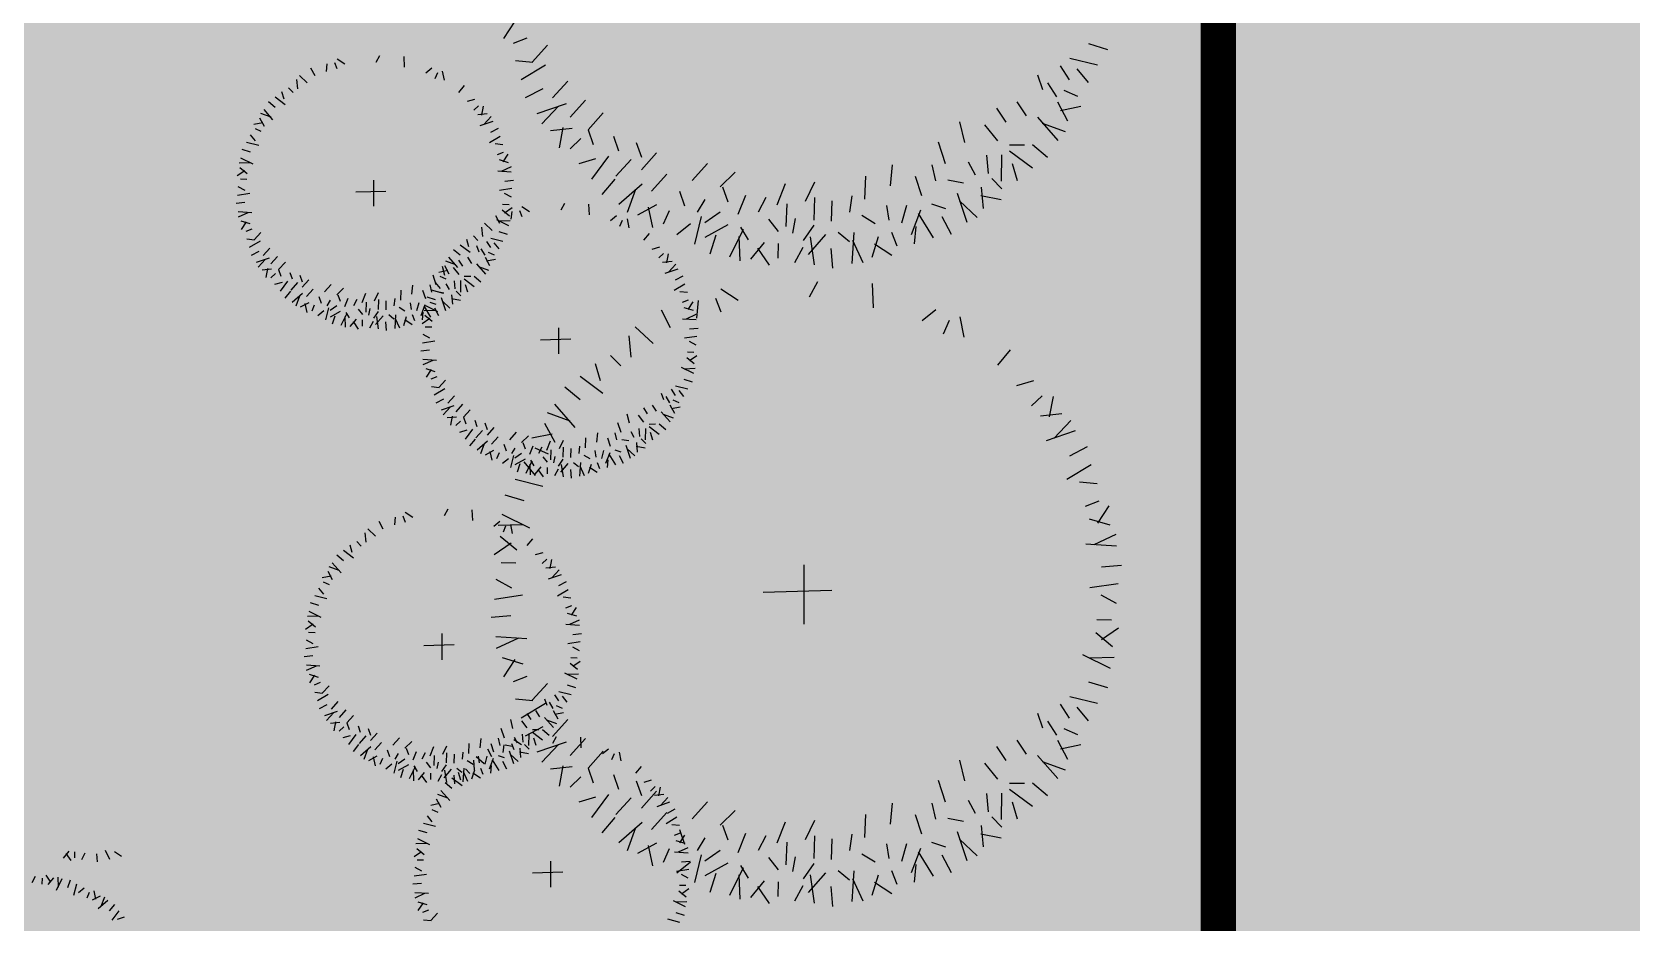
# Model space of a CAD drawing. Header units: millimetres. Extents: x 216896 to 446004, y 63591 to 243769.
# Drawn here: x 311121 to 313387, y 191848 to 193109 of the extents above; entities that cross this region are included whole.
import ezdxf

# ---------------------------------------------------------------- set-up
doc = ezdxf.new("R2010")
doc.units = ezdxf.units.MM
for name, color, linetype, true_color in [('green', 7, 'Continuous', 0x45e718), ('hatch', 7, 'Continuous', 0x515350), ('shadov', 7, 'Continuous', 0x2a3c34), ('trees', 7, 'Continuous', 0x547000)]:
    doc.layers.add(name, color=color, linetype=linetype, true_color=true_color)
doc.layers.add('wall', color=5, linetype='Continuous', lineweight=40)

msp = doc.modelspace()

# ---------------------------------------------------------------- hatches: boundary and pattern name
at = {"layer": 'hatch'}
h = msp.add_hatch(color=256, dxfattribs=at)
h.dxf.hatch_style = 1
h.paths.add_polyline_path([(312801.2, 225349), (334247.5, 225349), (334247.5, 213300), (335983.2, 213300), (335983.3, 198150.6), (333876.2, 198150.6), (333876.2, 178150), (331284.9, 178150), (331284.9, 168225), (309333.4, 168225), (309333.4, 178300), (312801.2, 178300)])
at = {"layer": 'shadov', "ltscale": 0.1}
h = msp.add_hatch(dxfattribs=at)
h.set_pattern_fill('DOTS', color=256, scale=0.001)
h.paths.add_polyline_path([(301407.1, 217899.8), (312801.2, 225349), (312801.2, 212348), (312876.2, 207772.5), (312801.2, 178300), (309333.4, 178300), (309333.4, 168225), (331284.9, 168225), (319890.8, 160775.8), (297939.4, 160775.8), (297939.4, 170850.8), (301375.7, 173101.6)])

# ---------------------------------------------------------------- linework, layer by layer
at = {"layer": 'green'}
for p, q in [((311522.1, 193046.4), (311516.4, 193057.4)), ((311538.3, 193052.5), (311539.4, 193063.5)), ((311553.6, 193056.2), (311550.2, 193064.7)), ((311553.3, 193070.7), (311564.2, 193063.7)), ((311608.7, 193065.7), (311613.9, 193075.4)), ((311647.8, 193074.1), (311648.4, 193058.9)), ((311678.8, 193050.9), (311687.3, 193057.9)), ((311496.1, 193041.5), (311497.4, 193028.1)), ((311500.1, 193047), (311511.2, 193036.7)), ((311692.2, 193042.8), (311695.8, 193051.1)), ((311702.3, 193053.2), (311704.9, 193040.5)), ((311726, 193023.1), (311733.9, 193032.6)), ((311465.7, 193001.6), (311456.2, 193009.5)), ((311479.9, 193005.5), (311465.7, 193016.1)), ((311478.3, 193013.4), (311475.2, 193024)), ((311491, 193022.7), (311484.7, 193029.3)), ((311737.9, 193010.5), (311748.4, 193013.6)), ((311443.5, 192987.1), (311449.9, 192975.2)), ((311445.1, 192993.7), (311459.4, 192988.4)), ((311462.5, 192984.4), (311449.9, 192998.9)), ((311747.1, 192997.8), (311753.7, 193004.1)), ((311765.9, 192992.7), (311752.5, 192991.4)), ((311760.4, 193003.6), (311758, 192990.9)), ((311771.4, 192988.8), (311761.1, 192977.6)), ((311435.6, 192977.8), (311448.3, 192980.5)), ((311446, 192967.7), (311437.7, 192971.4)), ((311756.2, 192976.2), (311774.5, 192982.4)), ((311770.9, 192966.7), (311781.8, 192972.5)), ((311430.7, 192938.6), (311418.9, 192942.2)), ((311442.4, 192947.7), (311425.2, 192952)), ((311437.9, 192954.4), (311430.9, 192962.9)), ((311769.1, 192952.1), (311784.3, 192961.2)), ((311777, 192950.5), (311787.9, 192949.4)), ((311414.7, 192923.4), (311429.9, 192923.9)), ((311434.4, 192921.5), (311417.1, 192930.1)), ((311780.7, 192935.3), (311789.2, 192938.6)), ((311796.1, 192923.4), (311783.2, 192927.3)), ((311795.2, 192935.5), (311788.1, 192924.7)), ((311412, 192905.1), (311422.7, 192912.4)), ((311415.8, 192916.7), (311426.2, 192908.1)), ((311425.5, 192899.8), (311416.4, 192900)), ((311605.1, 192898.6), (311605.1, 192861.7)), ((311780.8, 192911.8), (311800, 192910.5)), ((311799.7, 192917.6), (311785.9, 192911.2)), ((311790.7, 192897.4), (311803, 192898.6)), ((311429.8, 192879.8), (311412.3, 192877.2)), ((311423.1, 192884.3), (311413.4, 192889.5)), ((311622.6, 192882.8), (311579.8, 192881.5)), ((311783.4, 192884.6), (311801, 192887.2)), ((311790.1, 192880.1), (311799.8, 192874.9)), ((311422.5, 192866.9), (311410.2, 192865.8)), ((311432.4, 192852.6), (311413.2, 192853.9)), ((311413.6, 192846.8), (311427.4, 192853.1)), ((311797.4, 192847.7), (311787, 192856.3)), ((311787.7, 192864.6), (311796.9, 192864.4)), ((311801.2, 192859.3), (311790.5, 192852)), ((311800.1, 192843.3), (311801.2, 192854.2)), ((311815.4, 192847), (311812, 192855.5)), ((311815.1, 192861.5), (311825.9, 192854.4)), ((311870.5, 192856.5), (311875.7, 192866.2)), ((311909.6, 192864.8), (311910.2, 192849.6)), ((311417.1, 192841), (311430, 192837.1)), ((311418.1, 192828.9), (311425.2, 192839.7)), ((311432.6, 192829.1), (311424.1, 192825.8)), ((311757.9, 192832.2), (311759.2, 192818.9)), ((311761.9, 192837.7), (311773, 192827.4)), ((311783.9, 192837.2), (311778.1, 192848.1)), ((311778.9, 192842.9), (311796.1, 192834.3)), ((311798.5, 192841), (311783.3, 192840.4)), ((311940.6, 192841.7), (311949.1, 192848.6)), ((311954, 192833.5), (311957.6, 192841.9)), ((311964.1, 192844), (311966.7, 192831.3)), ((311436.3, 192813.9), (311425.3, 192815)), ((311444.2, 192812.3), (311429, 192803.2)), ((311445.3, 192824.8), (311435.8, 192814.2)), ((311741.7, 192796.3), (311727.5, 192806.8)), ((311740.1, 192804.2), (311737, 192814.7)), ((311752.8, 192813.4), (311746.5, 192820)), ((311750.7, 192806.3), (311753.9, 192797.1)), ((311764.8, 192811.9), (311770.5, 192803.1)), ((311770.9, 192816.7), (311788.1, 192812.4)), ((311775.4, 192810), (311782.3, 192801.5)), ((311782.5, 192825.8), (311794.3, 192822.2)), ((311987.8, 192813.9), (311995.7, 192823.4)), ((311442.4, 192797.7), (311431.5, 192791.9)), ((311457, 192788.2), (311438.8, 192782)), ((311441.8, 192775.6), (311452.2, 192786.8)), ((311458, 192802.4), (311448.5, 192791.8)), ((311469.1, 192790.5), (311459.6, 192780)), ((311480.1, 192782.6), (311470.6, 192772)), ((311706.9, 192784.4), (311721.1, 192779.1)), ((311724.3, 192775.2), (311711.6, 192789.7)), ((311727.5, 192792.3), (311718, 192800.2)), ((311725.3, 192785.5), (311730.9, 192776.8)), ((311737.9, 192789.5), (311743.6, 192780.7)), ((311756.9, 192801.3), (311762.5, 192792.6)), ((311769.7, 192777.3), (311763.4, 192789.2)), ((311777.6, 192786.5), (311765, 192783.9)), ((311767.2, 192796.7), (311775.6, 192793)), ((311999.7, 192801.2), (312010.2, 192804.4)), ((312008.9, 192788.6), (312015.5, 192794.9)), ((312027.7, 192783.5), (312014.3, 192782.2)), ((312022.2, 192794.3), (312019.8, 192781.6)), ((311447.3, 192771.6), (311460.7, 192773)), ((311452.8, 192760.8), (311455.2, 192773.5)), ((311466.1, 192766.6), (311459.6, 192760.2)), ((311470.6, 192772), (311473.8, 192762.8)), ((311486.5, 192768.1), (311489.6, 192758.9)), ((311500.7, 192764.1), (311503.9, 192754.9)), ((311688.8, 192764.5), (311693.2, 192751)), ((311697.4, 192768.6), (311710.1, 192771.2)), ((311707.8, 192758.5), (311699.5, 192762.1)), ((311702.1, 192777), (311705.3, 192764.1)), ((311705.3, 192777.8), (311711.6, 192765.9)), ((311717.8, 192775.2), (311725.7, 192765.2)), ((311733.4, 192762.6), (311742.6, 192762.7)), ((311747.6, 192762.8), (311757.1, 192754.9)), ((311750.7, 192780), (311763.4, 192765.5)), ((311768.1, 192770.7), (311753.9, 192776)), ((312018, 192767), (312036.3, 192773.1)), ((312033.2, 192779.5), (312022.9, 192768.4)), ((312032.6, 192757.5), (312043.6, 192763.2)), ((311475.4, 192753.9), (311464.8, 192750.7)), ((311483.3, 192755.5), (311472.7, 192741.3)), ((311487.2, 192741.3), (311479.3, 192731.8)), ((311497.5, 192753.6), (311488, 192743)), ((311504.4, 192738.1), (311489.9, 192725.4)), ((311513.4, 192757.5), (311503.9, 192747)), ((311519.7, 192744.4), (311510.2, 192733.8)), ((311545, 192750.9), (311535.5, 192740.4)), ((311562.4, 192745.7), (311552.9, 192736.4)), ((311593.6, 192738.3), (311588.2, 192725.1)), ((311611.7, 192739.3), (311605.9, 192727.4)), ((311643.5, 192743), (311643, 192728.8)), ((311660.2, 192750.2), (311658.9, 192737)), ((311674.4, 192743.1), (311678.4, 192731)), ((311684.9, 192750.3), (311687.2, 192740.1)), ((311704.2, 192738.4), (311687, 192742.7)), ((311699.7, 192745.1), (311692.7, 192753.6)), ((311694.9, 192740.9), (311704.5, 192739)), ((311707.4, 192752), (311711.9, 192743.9)), ((311719, 192756.2), (311720, 192744.7)), ((311722.2, 192741.7), (311728.6, 192735.1)), ((311728.3, 192756.4), (311728, 192740.1)), ((311733.3, 192758.9), (311747.6, 192748.3)), ((311734.9, 192750.9), (311738.1, 192740.4)), ((312030.8, 192742.8), (312046, 192751.9)), ((312038.8, 192741.2), (312049.7, 192740.1)), ((311495.2, 192720.7), (311500.4, 192734.9)), ((311501.7, 192719.1), (311513.6, 192725.4)), ((311511, 192711.2), (311508.3, 192723.8)), ((311521.1, 192721.6), (311517.4, 192713.2)), ((311527.6, 192733.8), (311530.8, 192724.6)), ((311541.2, 192717.9), (311536.9, 192700.7)), ((311543.4, 192728.5), (311538.7, 192720.6)), ((311552.9, 192720.6), (311543.4, 192714)), ((311554.5, 192736.4), (311557.7, 192727.2)), ((311568.7, 192731.2), (311564, 192719.3)), ((311581.4, 192729.9), (311576.7, 192720.6)), ((311583.1, 192716.2), (311589.2, 192708.6)), ((311594.4, 192725.9), (311593.9, 192711.7)), ((311599.7, 192716.7), (311598, 192707.6)), ((311611.8, 192729.8), (311611.4, 192715.6)), ((311622.6, 192727.8), (311622.2, 192715.1)), ((311635, 192730.9), (311633.7, 192720.6)), ((311641.2, 192718.7), (311649.5, 192713.7)), ((311656.7, 192724.8), (311658.1, 192715.7)), ((311669, 192724.9), (311666, 192713.7)), ((311677.8, 192721.9), (311671.9, 192706.6)), ((311676.5, 192719.8), (311685.6, 192704.6)), ((311676.5, 192714.1), (311691.7, 192714.7)), ((311696.2, 192712.3), (311678.9, 192720.8)), ((311692.5, 192729.3), (311680.7, 192733)), ((311684.7, 192725.9), (311693.4, 192722.9)), ((311691.2, 192718), (311696.9, 192707)), ((311700.6, 192732.6), (311706.8, 192714.3)), ((311713.2, 192717.4), (311702, 192727.7)), ((311728, 192728.4), (311715.3, 192730.8)), ((311717.2, 192722.9), (311715.9, 192736.3)), ((312042.4, 192726), (312051, 192729.3)), ((312057.9, 192714.1), (312045, 192718)), ((312057, 192726.2), (312049.9, 192715.4)), ((311534.5, 192713.5), (311525.9, 192706.5)), ((311557.7, 192712.7), (311543.4, 192704.8)), ((311550.3, 192706.3), (311546.6, 192694.5)), ((311567.3, 192709.9), (311558.8, 192692.7)), ((311565.4, 192690.3), (311564.9, 192705.5)), ((311565.6, 192711.4), (311570.3, 192703.5)), ((311572.1, 192691.4), (311580.7, 192701.8)), ((311583.7, 192687.6), (311576.4, 192698.3)), ((311589, 192701.1), (311588.9, 192692)), ((311604.5, 192698.7), (311599.3, 192689)), ((311611.4, 192712.5), (311604.7, 192703.1)), ((311618.5, 192706.7), (311607.9, 192694.4)), ((311609, 192705.4), (311611.6, 192687.9)), ((311621.9, 192698.1), (311623, 192685.8)), ((311626.4, 192708.2), (311633.6, 192702.4)), ((311636.2, 192708), (311634.9, 192688.8)), ((311642, 192689.2), (311635.7, 192703)), ((311647.8, 192692.7), (311651.7, 192705.6)), ((311659.9, 192693.6), (311649.1, 192700.7)), ((311659.7, 192708.2), (311663, 192699.7)), ((311674.9, 192711.8), (311673.8, 192700.9)), ((311673.8, 192695.9), (311684.5, 192703.1)), ((311677.6, 192707.4), (311688, 192698.9)), ((312042.6, 192702.5), (312061.8, 192701.2)), ((312061.4, 192708.3), (312047.6, 192702)), ((311691.6, 192670.6), (311674.1, 192668)), ((311684.9, 192675), (311675.2, 192680.3)), ((311687.3, 192690.5), (311678.2, 192690.7)), ((311884.3, 192673.6), (311841.6, 192672.2)), ((311866.9, 192689.4), (311866.9, 192652.5)), ((312045.2, 192675.3), (312062.7, 192677.9)), ((312051.9, 192670.8), (312061.6, 192665.6)), ((312052.5, 192688.2), (312064.8, 192689.3)), ((311684.3, 192657.7), (311672, 192656.6)), ((312059.2, 192638.5), (312048.8, 192647)), ((312049.5, 192655.4), (312058.6, 192655.2)), ((312063, 192650), (312052.3, 192642.7)), ((311694.2, 192643.3), (311675, 192644.6)), ((311675.4, 192637.6), (311689.2, 192643.9)), ((311678.9, 192631.8), (311691.8, 192627.9)), ((311679.9, 192619.7), (311687, 192630.5)), ((312040.7, 192633.6), (312057.9, 192625.1)), ((312060.3, 192631.8), (312045.1, 192631.2)), ((311694.4, 192619.9), (311685.9, 192616.6)), ((311698.1, 192604.7), (311687.1, 192605.8)), ((311706, 192603.1), (311690.8, 192594)), ((311707.1, 192615.5), (311697.6, 192605)), ((312026.6, 192602.6), (312032.2, 192593.9)), ((312032.7, 192607.5), (312049.9, 192603.2)), ((312044.3, 192616.6), (312056.1, 192612.9)), ((311704.2, 192588.4), (311693.2, 192582.7)), ((311718.8, 192578.9), (311700.6, 192572.8)), ((311719.8, 192593.1), (311710.3, 192582.6)), ((311730.8, 192581.3), (311721.4, 192570.7)), ((311999.7, 192580.2), (312005.3, 192571.5)), ((312012.5, 192597.1), (312015.7, 192587.8)), ((312018.7, 192592.1), (312024.3, 192583.3)), ((312031.5, 192568.1), (312025.2, 192579.9)), ((312029, 192587.4), (312037.4, 192583.7)), ((312037.2, 192600.8), (312044.1, 192592.2)), ((311703.6, 192566.4), (311713.9, 192577.5)), ((311709.1, 192562.4), (311722.5, 192563.7)), ((311714.6, 192551.6), (311717, 192564.3)), ((311727.9, 192557.3), (311721.3, 192551)), ((311741.9, 192573.3), (311732.4, 192562.8)), ((311732.4, 192562.8), (311735.6, 192553.6)), ((311748.3, 192558.8), (311751.4, 192549.6)), ((311963.9, 192567.7), (311967.1, 192554.9)), ((311979.6, 192565.9), (311987.5, 192555.9)), ((311987.1, 192576.3), (311992.7, 192567.5)), ((312012.5, 192570.7), (312025.2, 192556.2)), ((312029.9, 192561.5), (312015.7, 192566.7)), ((312039.4, 192577.3), (312026.8, 192574.7)), ((311737.2, 192544.7), (311726.6, 192541.5)), ((311745.1, 192546.2), (311734.5, 192532)), ((311759.3, 192544.3), (311749.8, 192533.8)), ((311762.5, 192554.9), (311765.7, 192545.7)), ((311775.2, 192548.3), (311765.7, 192537.7)), ((311781.5, 192535.1), (311772, 192524.6)), ((311806.8, 192541.7), (311797.3, 192531.1)), ((311824.2, 192536.4), (311814.7, 192527.2)), ((311905.3, 192533.8), (311904.8, 192519.6)), ((311922, 192540.9), (311920.7, 192527.7)), ((311936.2, 192533.9), (311940.2, 192521.7)), ((311946.7, 192541), (311949, 192530.9)), ((311950.6, 192555.3), (311955, 192541.8)), ((311969.2, 192542.7), (311973.7, 192534.6)), ((311980.8, 192547), (311981.8, 192535.4)), ((311990, 192547.1), (311989.8, 192530.8)), ((311995.1, 192553.3), (312004.4, 192553.5)), ((311995.1, 192549.6), (312009.4, 192539.1)), ((311996.7, 192541.7), (311999.9, 192531.1)), ((312009.4, 192553.6), (312018.9, 192545.7)), ((311749, 192532), (311741.1, 192522.5)), ((311766.2, 192528.8), (311751.7, 192516.2)), ((311756.9, 192511.4), (311762.2, 192525.7)), ((311763.5, 192509.8), (311775.4, 192516.2)), ((311772.8, 192501.9), (311770.1, 192514.6)), ((311782.9, 192512.4), (311779.2, 192504)), ((311789.4, 192524.6), (311792.6, 192515.3)), ((311805.2, 192519.3), (311800.5, 192511.4)), ((311814.7, 192511.4), (311805.2, 192504.8)), ((311816.3, 192527.2), (311819.5, 192518)), ((311830.5, 192521.9), (311825.8, 192510)), ((311843.2, 192520.6), (311838.5, 192511.4)), ((311855.3, 192529), (311850, 192515.9)), ((311856.2, 192516.6), (311855.7, 192502.4)), ((311873.5, 192530), (311867.7, 192518.1)), ((311873.6, 192520.6), (311873.1, 192506.4)), ((311884.4, 192518.6), (311884, 192505.8)), ((311896.8, 192521.7), (311895.5, 192511.4)), ((311918.5, 192515.6), (311919.9, 192506.5)), ((311930.8, 192515.6), (311927.8, 192504.5)), ((311939.6, 192512.6), (311933.7, 192497.4)), ((311938.3, 192510.5), (311947.4, 192495.3)), ((311946.5, 192516.7), (311955.2, 192513.7)), ((311956.7, 192531.6), (311966.3, 192529.8)), ((311962.4, 192523.3), (311968.6, 192505.1)), ((311975, 192508.2), (311963.8, 192518.5)), ((311989.8, 192519.1), (311977.1, 192521.5)), ((311979, 192513.6), (311977.7, 192527)), ((311984, 192532.5), (311990.4, 192525.9)), ((311796.3, 192504.2), (311787.7, 192497.2)), ((311803, 192508.7), (311798.7, 192491.5)), ((311819.5, 192503.5), (311805.2, 192495.5)), ((311812.1, 192497), (311808.4, 192485.2)), ((311829.1, 192500.7), (311820.6, 192483.4)), ((311827.2, 192481.1), (311826.7, 192496.2)), ((311827.4, 192502.1), (311832.1, 192494.2)), ((311833.9, 192482.1), (311842.5, 192492.5)), ((311845.5, 192478.3), (311838.2, 192489)), ((311844.9, 192507), (311851, 192499.4)), ((311850.8, 192491.9), (311850.7, 192482.7)), ((311861.5, 192507.4), (311859.8, 192498.4)), ((311866.3, 192489.4), (311861.1, 192479.7)), ((311873.2, 192503.3), (311866.5, 192493.8)), ((311880.3, 192497.4), (311869.6, 192485.1)), ((311870.8, 192496.1), (311873.4, 192478.6)), ((311883.7, 192488.9), (311884.8, 192476.6)), ((311888.2, 192498.9), (311895.4, 192493.1)), ((311898, 192498.8), (311896.7, 192479.5)), ((311903.8, 192479.9), (311897.5, 192493.7)), ((311903, 192509.4), (311911.3, 192504.4)), ((311909.6, 192483.5), (311913.5, 192496.3)), ((311921.7, 192484.4), (311910.9, 192491.5)), ((311921.5, 192498.9), (311924.8, 192490.4)), ((311936.7, 192502.6), (311935.6, 192491.6)), ((311952.9, 192508.7), (311958.7, 192497.8)), ((311634.9, 192410.4), (311636, 192421.3)), ((311650.2, 192414), (311646.8, 192422.6)), ((311649.9, 192428.6), (311660.7, 192421.5)), ((311705.3, 192423.5), (311710.5, 192433.2)), ((311744.4, 192431.9), (311745, 192416.7)), ((311592.7, 192399.3), (311594, 192385.9)), ((311596.7, 192404.8), (311607.8, 192394.5)), ((311618.7, 192404.2), (311612.9, 192415.2)), ((311775.4, 192408.8), (311783.9, 192415.7)), ((311788.8, 192400.6), (311792.4, 192409)), ((311798.9, 192411), (311801.5, 192398.4)), ((311574.9, 192371.3), (311571.8, 192381.8)), ((311587.6, 192380.5), (311581.3, 192387.1)), ((311822.6, 192381), (311830.5, 192390.5)), ((311559.1, 192342.3), (311546.4, 192356.8)), ((311562.3, 192359.4), (311552.8, 192367.3)), ((311576.5, 192363.3), (311562.3, 192373.9)), ((311834.5, 192368.3), (311845, 192371.5)), ((311843.7, 192355.6), (311850.3, 192362)), ((311857, 192361.4), (311854.6, 192348.7)), ((311532.2, 192335.7), (311544.9, 192338.3)), ((311542.6, 192325.6), (311534.3, 192329.2)), ((311540.1, 192344.9), (311546.4, 192333)), ((311541.7, 192351.5), (311555.9, 192346.2)), ((311862.5, 192350.6), (311849.1, 192349.3)), ((311852.8, 192334), (311871.1, 192340.2)), ((311868, 192346.6), (311857.7, 192335.4)), ((311867.4, 192324.5), (311878.4, 192330.3)), ((311539, 192305.5), (311521.8, 192309.8)), ((311534.5, 192312.2), (311527.5, 192320.7)), ((311865.6, 192309.9), (311880.8, 192319)), ((311873.6, 192308.3), (311884.5, 192307.2)), ((311531, 192279.3), (311513.7, 192287.9)), ((311527.3, 192296.4), (311515.5, 192300)), ((311877.2, 192293.1), (311885.8, 192296.4)), ((311892.7, 192281.2), (311879.8, 192285.1)), ((311891.8, 192293.3), (311884.7, 192282.5)), ((311508.6, 192262.9), (311519.3, 192270.2)), ((311511.3, 192281.2), (311526.5, 192281.8)), ((311512.4, 192274.5), (311522.8, 192266)), ((311877.4, 192269.6), (311896.6, 192268.3)), ((311896.2, 192275.4), (311882.4, 192269.1)), ((311519.7, 192242.1), (311510, 192247.3)), ((311522.1, 192257.6), (311513, 192257.8)), ((311719.1, 192240.6), (311676.4, 192239.3)), ((311701.7, 192256.4), (311701.7, 192219.5)), ((311880, 192242.4), (311897.5, 192245)), ((311887.3, 192255.3), (311899.6, 192256.4)), ((311519.1, 192224.8), (311506.8, 192223.6)), ((311526.4, 192237.6), (311508.9, 192235)), ((311884.3, 192222.4), (311893.4, 192222.3)), ((311886.7, 192237.9), (311896.4, 192232.7)), ((311897.8, 192217.1), (311887.1, 192209.8)), ((311529, 192210.4), (311509.8, 192211.7)), ((311510.2, 192204.6), (311524, 192211)), ((311513.7, 192198.8), (311526.6, 192194.9)), ((311514.7, 192186.7), (311521.8, 192197.5)), ((311875.5, 192200.7), (311892.7, 192192.2)), ((311895.1, 192198.8), (311879.9, 192198.3)), ((311894, 192205.5), (311883.6, 192214.1)), ((311529.2, 192187), (311520.7, 192183.6)), ((311532.9, 192171.7), (311521.9, 192172.8)), ((311541.9, 192182.6), (311532.4, 192172.1)), ((311867.5, 192174.6), (311884.7, 192170.3)), ((311879.1, 192183.7), (311890.9, 192180)), ((311540.8, 192170.2), (311525.6, 192161)), ((311539, 192155.5), (311528, 192149.7)), ((311554.6, 192160.2), (311545.1, 192149.6)), ((311565.6, 192148.3), (311556.2, 192137.8)), ((311847.3, 192164.1), (311850.5, 192154.9)), ((311853.5, 192159.1), (311859.1, 192150.4)), ((311861.4, 192169.7), (311867, 192161)), ((311863.8, 192154.5), (311872.2, 192150.8)), ((311872, 192167.8), (311878.9, 192159.3)), ((311553.6, 192146), (311535.4, 192139.9)), ((311538.4, 192133.5), (311548.7, 192144.6)), ((311543.9, 192129.5), (311557.3, 192130.8)), ((311549.4, 192118.6), (311551.8, 192131.3)), ((311576.7, 192140.4), (311567.2, 192129.9)), ((311567.2, 192129.9), (311570.4, 192120.6)), ((311583.1, 192125.9), (311586.2, 192116.7)), ((311798.7, 192134.8), (311801.9, 192122)), ((311814.4, 192133), (311822.3, 192123)), ((311821.9, 192143.3), (311827.5, 192134.6)), ((311834.5, 192147.3), (311840.1, 192138.6)), ((311847.3, 192137.8), (311860, 192123.3)), ((311864.7, 192128.5), (311850.5, 192133.8)), ((311866.3, 192135.1), (311860, 192147)), ((311874.2, 192144.4), (311861.6, 192141.7)), ((311562.7, 192124.4), (311556.1, 192118.1)), ((311572, 192111.7), (311561.4, 192108.6)), ((311579.9, 192113.3), (311569.3, 192099.1)), ((311594.1, 192111.4), (311584.6, 192100.9)), ((311597.3, 192122), (311600.5, 192112.7)), ((311610, 192115.4), (311600.5, 192104.8)), ((311641.6, 192108.8), (311632.1, 192098.2)), ((311659, 192103.5), (311649.5, 192094.3)), ((311756.8, 192108), (311755.5, 192094.8)), ((311781.5, 192108.1), (311783.8, 192097.9)), ((311785.4, 192122.4), (311789.8, 192108.9)), ((311803.7, 192106.3), (311814.5, 192099.2)), ((311804, 192109.8), (311808.5, 192101.7)), ((311815.6, 192114), (311816.6, 192102.5)), ((311824.8, 192114.2), (311824.6, 192097.9)), ((311829.9, 192120.4), (311839.2, 192120.5)), ((311829.9, 192116.7), (311844.2, 192106.1)), ((311831.5, 192108.8), (311834.7, 192098.2)), ((311844.2, 192120.6), (311853.7, 192112.7)), ((311859.1, 192101.2), (311864.3, 192110.9)), ((311898.1, 192109.6), (311898.7, 192094.4)), ((311583.8, 192099.1), (311575.9, 192089.6)), ((311601, 192095.9), (311586.5, 192083.2)), ((311591.7, 192078.5), (311597, 192092.7)), ((311598.3, 192076.9), (311610.2, 192083.2)), ((311607.6, 192069), (311604.9, 192081.7)), ((311616.3, 192102.2), (311606.8, 192091.6)), ((311624.2, 192091.6), (311627.4, 192082.4)), ((311640, 192086.4), (311635.3, 192078.4)), ((311651.1, 192094.3), (311654.3, 192085)), ((311665.3, 192089), (311660.6, 192077.1)), ((311678, 192087.7), (311673.3, 192078.4)), ((311690.1, 192096.1), (311684.8, 192083)), ((311691, 192083.7), (311690.5, 192069.5)), ((311708.3, 192097.1), (311702.5, 192085.2)), ((311708.4, 192087.7), (311707.9, 192073.5)), ((311719.2, 192085.7), (311718.8, 192072.9)), ((311731.6, 192088.7), (311730.3, 192078.4)), ((311740.1, 192100.8), (311739.6, 192086.7)), ((311750.4, 192082.5), (311761.5, 192072.2)), ((311753.3, 192082.6), (311754.7, 192073.5)), ((311765.6, 192082.7), (311762.6, 192071.5)), ((311772.4, 192081.9), (311766.7, 192092.9)), ((311771, 192100.9), (311775, 192088.8)), ((311781.3, 192083.8), (311790, 192080.7)), ((311788.7, 192088.1), (311789.8, 192099)), ((311791.5, 192098.7), (311801.1, 192096.8)), ((311797.2, 192090.4), (311803.4, 192072.2)), ((311809.8, 192075.2), (311798.6, 192085.5)), ((311803.9, 192091.7), (311800.6, 192100.2)), ((311824.6, 192086.2), (311811.9, 192088.6)), ((311813.8, 192080.7), (311812.5, 192094.1)), ((311818.8, 192099.5), (311825.2, 192092.9)), ((311929.1, 192086.4), (311937.7, 192093.4)), ((311942.5, 192078.3), (311946.2, 192086.7)), ((311952.6, 192088.7), (311955.2, 192076.1)), ((311617.7, 192079.4), (311614, 192071.1)), ((311631.1, 192071.3), (311622.5, 192064.3)), ((311637.8, 192075.8), (311633.5, 192058.6)), ((311649.5, 192078.4), (311640, 192071.8)), ((311654.3, 192070.5), (311640, 192062.6)), ((311646.9, 192064.1), (311643.2, 192052.3)), ((311663.9, 192067.8), (311655.4, 192050.5)), ((311662, 192048.1), (311661.5, 192063.3)), ((311662.2, 192069.2), (311666.9, 192061.3)), ((311668.7, 192049.2), (311677.3, 192059.6)), ((311679.7, 192074.1), (311685.8, 192066.5)), ((311685.6, 192058.9), (311685.5, 192049.8)), ((311696.3, 192074.5), (311694.6, 192065.5)), ((311708, 192070.3), (311701.3, 192060.9)), ((311715.1, 192064.5), (311704.4, 192052.2)), ((311705.6, 192063.2), (311708.2, 192045.7)), ((311723, 192066), (311730.2, 192060.2)), ((311728.7, 192049), (311725.5, 192059.5)), ((311732.8, 192065.8), (311731.5, 192046.6)), ((311738.6, 192047), (311732.3, 192060.8)), ((311741.3, 192058.2), (311735, 192064.8)), ((311737.8, 192076.5), (311746.1, 192071.5)), ((311744.4, 192050.5), (311748.3, 192063.4)), ((311756.5, 192051.5), (311745.7, 192058.5)), ((311746.4, 192077), (311747.7, 192063.6)), ((311756.3, 192066), (311759.6, 192057.5)), ((311774.4, 192079.7), (311768.5, 192064.5)), ((311771.5, 192069.7), (311770.4, 192058.7)), ((311773.1, 192077.6), (311782.2, 192062.4)), ((311787.7, 192075.8), (311793.5, 192064.8)), ((311976.3, 192058.6), (311984.3, 192068.1)), ((311680.3, 192045.4), (311673, 192056.1)), ((311701.1, 192056.5), (311695.9, 192046.8)), ((311716, 192037.1), (311706.5, 192045)), ((311730.3, 192041), (311716, 192051.6)), ((311718.5, 192055.9), (311719.6, 192043.6)), ((311988.2, 192046), (311998.8, 192049.2)), ((311997.4, 192033.3), (312004, 192039.7)), ((312010.8, 192039.1), (312008.4, 192026.4)), ((311686, 192013.3), (311698.6, 192016)), ((311693.9, 192022.6), (311700.2, 192010.7)), ((311695.5, 192029.2), (311709.7, 192023.9)), ((311712.9, 192019.9), (311700.2, 192034.4)), ((312016.3, 192028.3), (312002.9, 192026.9)), ((312006.6, 192011.7), (312024.8, 192017.9)), ((312021.8, 192024.3), (312011.4, 192013.1)), ((311688.2, 191989.9), (311681.3, 191998.4)), ((311696.4, 192003.2), (311688, 192006.9)), ((312019.4, 191987.6), (312034.6, 191996.7)), ((312021.2, 192002.2), (312032.1, 192008)), ((311681.1, 191974.1), (311669.3, 191977.7)), ((311692.7, 191983.2), (311675.5, 191987.5)), ((312027.3, 191986), (312038.3, 191984.9)), ((312031, 191970.8), (312039.5, 191974.1)), ((312045.5, 191971), (312038.4, 191960.2)), ((311165.8, 191938.4), (311173.8, 191948.1)), ((311176.7, 191934.9), (311169.8, 191944.9)), ((311181.7, 191947.5), (311181.5, 191938.9)), ((311196.2, 191945.2), (311191.3, 191936.1)), ((311212.4, 191944.7), (311213.4, 191933.2)), ((311231.3, 191936.3), (311225.3, 191949.2)), ((311248, 191940.5), (311237.9, 191947.1)), ((311662.4, 191940.6), (311673.1, 191947.9)), ((311665.1, 191958.9), (311680.3, 191959.5)), ((311666.2, 191952.2), (311676.5, 191943.6)), ((311684.7, 191957), (311667.5, 191965.6)), ((312031.2, 191947.3), (312050.4, 191946)), ((312046.5, 191958.9), (312033.6, 191962.8)), ((312050, 191953.1), (312036.2, 191946.8)), ((311673.5, 191919.8), (311663.8, 191925)), ((311675.9, 191935.3), (311666.7, 191935.5)), ((311855.5, 191934.1), (311855.5, 191897.2)), ((312033.8, 191920.1), (312051.3, 191922.7)), ((312041, 191933), (312053.4, 191934.1)), ((311121.4, 191903.8), (311126.3, 191912.9)), ((311135.9, 191901.5), (311136, 191910.1)), ((311140.9, 191914.1), (311147.7, 191904.1)), ((311151.7, 191910.6), (311143.7, 191900.9)), ((311156.2, 191893.2), (311164.2, 191909.4)), ((311158, 191911.6), (311158.5, 191897.4)), ((311172.2, 191896.6), (311175.6, 191907.7)), ((311180.7, 191885.7), (311184.7, 191901.8)), ((311672.9, 191902.5), (311660.6, 191901.3)), ((311680.2, 191915.3), (311662.6, 191912.7)), ((311872.9, 191918.3), (311830.2, 191917)), ((312038.1, 191900.1), (312047.2, 191899.9)), ((312040.5, 191915.6), (312050.2, 191910.4)), ((311187, 191889.9), (311195, 191896.5)), ((311199.5, 191882.3), (311202.9, 191890.1)), ((311217.6, 191884.7), (311206.5, 191878.7)), ((311209, 191892.1), (311211.4, 191880.2)), ((311215.1, 191866.9), (311228.7, 191878.7)), ((311223.8, 191883.2), (311218.8, 191869.8)), ((311682.8, 191888.1), (311663.6, 191889.4)), ((311663.9, 191882.3), (311677.7, 191888.7)), ((311667.5, 191876.5), (311680.4, 191872.6)), ((312029.2, 191878.4), (312046.5, 191869.8)), ((312048.8, 191876.5), (312033.7, 191876)), ((312047.8, 191883.2), (312037.4, 191891.8)), ((312051.6, 191894.8), (312040.9, 191887.5)), ((311231.2, 191863.9), (311238.6, 191872.8)), ((311234.9, 191850.6), (311244.8, 191863.9)), ((311242.3, 191852.1), (311252.2, 191855)), ((311668.4, 191864.4), (311675.5, 191875.2)), ((311682.9, 191864.6), (311674.4, 191861.3)), ((311695.7, 191860.3), (311686.2, 191849.8)), ((312032.9, 191861.3), (312044.7, 191857.7)), ((311686.6, 191849.4), (311675.7, 191850.5)), ((312021.2, 191852.2), (312038.4, 191847.9))]:
    msp.add_line(p, q, dxfattribs=at)
at = {"layer": 'trees'}
for p, q in [((311789.3, 193099.3), (311805.4, 193123.9)), ((311822.3, 193099.8), (311802.9, 193092.3)), ((311851.2, 193090), (311829.6, 193066)), ((312617.5, 193092.4), (312644.3, 193084)), ((311830.7, 193065.2), (311805.8, 193067.8)), ((311848.6, 193061.7), (311814.1, 193041)), ((312577.3, 193060.6), (312590.1, 193040.8)), ((312591, 193071.7), (312630.1, 193061.9)), ((312601.2, 193056.4), (312617.1, 193037)), ((311880, 193039), (311858.4, 193015.1)), ((312545.3, 193048), (312552.5, 193027)), ((312559.3, 193036.7), (312572.1, 193016.8)), ((311844.6, 193028.3), (311819.7, 193015.3)), ((311905.2, 193012.1), (311883.6, 192988.1)), ((312516.2, 193009.7), (312529, 192989.9)), ((312588.4, 192982.1), (312574, 193009.1)), ((312582.7, 193026), (312601.7, 193017.7)), ((311877.8, 193006.8), (311836.3, 192992.8)), ((311843.3, 192978.3), (311866.7, 193003.6)), ((311930.3, 192994.1), (311908.7, 192970.1)), ((312487.4, 193000.7), (312500.2, 192980.9)), ((312545.3, 192988.1), (312574, 192955.1)), ((312606.4, 193003.1), (312577.6, 192997.1)), ((311855.8, 192969.2), (311886.2, 192972.2)), ((311868.3, 192944.6), (311873.7, 192973.4)), ((311908.7, 192970.1), (311915.9, 192949.1)), ((312434.7, 192981.3), (312442.1, 192952.1)), ((312470.4, 192977.3), (312488.4, 192954.5)), ((312584.8, 192967.1), (312552.5, 192979.1)), ((311898.5, 192957.7), (311883.6, 192943.3)), ((311944.7, 192961.1), (311951.9, 192940.1)), ((311977.1, 192952.1), (311984.3, 192931.2)), ((312404.5, 192953), (312414.5, 192922.4)), ((312505.8, 192948.6), (312526.7, 192948.9)), ((312538.1, 192949.1), (312559.6, 192931.2)), ((311919.5, 192928.9), (311895.5, 192921.7)), ((311937.5, 192932.5), (311913.5, 192900.1)), ((311969.9, 192928.2), (311948.3, 192904.2)), ((312005.8, 192937.2), (311984.3, 192913.2)), ((312077.8, 192922.2), (312056.2, 192898.2)), ((312339.6, 192920.4), (312336.5, 192890.5)), ((312395.7, 192920.6), (312401, 192897.6)), ((312446.9, 192924.5), (312457, 192906.1)), ((312473.2, 192934.2), (312475.4, 192908)), ((312494.2, 192934.5), (312493.6, 192897.5)), ((312505.7, 192940.1), (312538.1, 192916.2)), ((312509.3, 192922.2), (312516.5, 192898.2)), ((311946.5, 192900.1), (311928.5, 192878.6)), ((312020.2, 192907.2), (311998.7, 192883.2)), ((312117.3, 192910.2), (312095.7, 192889.2)), ((312229.3, 192895.7), (312216.2, 192868.6)), ((312301.6, 192904.2), (312300.4, 192871.9)), ((312371.8, 192904.4), (312380.8, 192876.8)), ((312418.5, 192899.3), (312440.3, 192895)), ((312480.5, 192901.2), (312494.9, 192886.2)), ((311985.4, 192892.9), (311952.5, 192864.2)), ((311964.5, 192853.4), (311976.5, 192885.8)), ((312038.2, 192883.2), (312045.4, 192862.2)), ((312099.3, 192889.2), (312106.5, 192868.2)), ((312131.7, 192877.2), (312120.9, 192850.3)), ((312160.5, 192874.2), (312149.7, 192853.2)), ((312188.1, 192893.4), (312176, 192863.5)), ((312229.6, 192874.2), (312228.5, 192842)), ((312282.2, 192876.7), (312279.2, 192853.3)), ((312431.4, 192880.5), (312445.4, 192839)), ((312493.6, 192870.9), (312464.8, 192876.4)), ((312469, 192858.4), (312466, 192888.8)), ((311979.4, 192849.8), (312006.4, 192864.2)), ((312000.4, 192831.8), (311994.4, 192860.6)), ((312023.4, 192855.5), (312015.1, 192836.5)), ((312074.2, 192871.2), (312063.4, 192853.2)), ((312095.7, 192853.2), (312074.2, 192838.3)), ((312190.1, 192865.2), (312189, 192833)), ((312254.1, 192869.6), (312253.2, 192840.6)), ((312331.6, 192862.8), (312334.8, 192842.1)), ((312359.6, 192862.9), (312352.7, 192837.6)), ((312379.5, 192856.1), (312366.2, 192821.5)), ((312376.5, 192851.3), (312397.3, 192816.8)), ((312395.2, 192865.3), (312415, 192858.5)), ((312459.9, 192845.9), (312434.6, 192869.4)), ((312053.8, 192837), (312034.4, 192821.1)), ((312069, 192847.2), (312059.3, 192808.1)), ((312106.5, 192835.3), (312074.2, 192817.3)), ((312128.5, 192829), (312109, 192789.8)), ((312124.5, 192832.3), (312135.3, 192814.3)), ((312164.2, 192843.3), (312178.2, 192826)), ((312202.1, 192844.3), (312198.1, 192823.7)), ((312228.5, 192834.8), (312213.4, 192813.4)), ((312296.3, 192848.9), (312315.3, 192837.4)), ((312373, 192833.3), (312370.4, 192808.4)), ((312409.9, 192847.2), (312422.9, 192822.4)), ((312089.7, 192820.7), (312081.4, 192793.9)), ((312124.2, 192784.4), (312122.9, 192818.9)), ((312139.4, 192786.8), (312158.8, 192810.4)), ((312177.8, 192808.9), (312177.4, 192788.1)), ((312244.8, 192821.6), (312220.6, 192793.6)), ((312223.2, 192818.6), (312229.1, 192778.8)), ((312262.8, 192824.9), (312279, 192811.7)), ((312285.1, 192824.6), (312282.1, 192780.9)), ((312298.2, 192781.8), (312283.8, 192813.1)), ((312311.3, 192789.8), (312320.2, 192819.1)), ((312338.9, 192791.9), (312314.3, 192808)), ((312338.4, 192824.9), (312345.9, 192805.6)), ((312165.7, 192778.2), (312149.1, 192802.5)), ((312213, 192803.4), (312201.1, 192781.4)), ((312252.4, 192802.1), (312255, 192774.1)), ((312096.7, 192744.8), (312121.3, 192728.7)), ((312222.5, 192733.3), (312234.4, 192755.4)), ((312311.3, 192752.3), (312312.7, 192717.8)), ((312062.6, 192703.4), (312065.1, 192728.3)), ((312097.2, 192711.8), (312089.6, 192731.1)), ((312381.8, 192699.8), (312401.2, 192715.6)), ((312025.7, 192689.5), (312012.6, 192714.4)), ((312412.2, 192681.2), (312420.5, 192700.2)), ((312435.1, 192704.9), (312441.1, 192676.1)), ((311966.6, 192678.3), (311969.5, 192647.9)), ((311975.6, 192690.8), (312000.9, 192667.3)), ((311955, 192635.5), (311940.6, 192650.5)), ((312489.1, 192636.6), (312507, 192658.2)), ((311926.3, 192614.5), (311919.1, 192638.5)), ((311897.5, 192587.6), (311875.9, 192605.6)), ((311929.9, 192596.6), (311897.5, 192620.5)), ((312516, 192607.8), (312540, 192615)), ((311890.3, 192548.6), (311861.5, 192581.6)), ((312537, 192579), (312552, 192593.4)), ((312567.3, 192592.1), (312561.8, 192563.3)), ((311850.7, 192569.6), (311883.1, 192557.6)), ((312579.8, 192567.5), (312549.4, 192564.5)), ((312592.3, 192558.4), (312568.8, 192533.1)), ((311829.2, 192533.6), (311857.9, 192539.6)), ((311847.1, 192554.6), (311861.5, 192527.6)), ((312557.8, 192529.9), (312599.2, 192543.9)), ((311852.9, 192510.7), (311833.8, 192519)), ((312591, 192508.4), (312615.9, 192521.4)), ((311834.3, 192480.3), (311818.5, 192499.7)), ((312586.9, 192475), (312621.4, 192495.8)), ((311844.5, 192465), (311805.4, 192474.8)), ((312604.9, 192471.5), (312629.8, 192468.9)), ((311818.1, 192444.4), (311791.2, 192452.7)), ((312613.3, 192436.9), (312632.6, 192444.4)), ((311826.3, 192405.6), (311787.1, 192425.1)), ((312646.3, 192437.4), (312630.2, 192412.8)), ((311781.7, 192409.9), (311816.2, 192411.2)), ((312648.4, 192409.8), (312619.1, 192418.7)), ((311775.6, 192368.4), (311799.9, 192384.9)), ((311784.2, 192394.6), (311807.8, 192375.2)), ((312613.6, 192383.6), (312657.3, 192380.6)), ((312656.4, 192396.7), (312625.1, 192382.3)), ((311806.3, 192356.2), (311785.5, 192356.6)), ((312214.4, 192353.6), (312214.4, 192269.7)), ((312636.1, 192350.9), (312664.1, 192353.5)), ((311800.7, 192321), (311778.7, 192332.9)), ((311816, 192310.9), (311776.2, 192304.9)), ((312254, 192317.7), (312156.9, 192314.7)), ((312619.6, 192321.7), (312659.4, 192327.6)), ((312634.8, 192311.5), (312656.9, 192299.7)), ((311799.5, 192281.6), (311771.5, 192279.1)), ((312629.3, 192276.3), (312650.1, 192275.9)), ((312660, 192264.2), (312635.7, 192247.6)), ((311821.9, 192249), (311778.3, 192252)), ((311779.1, 192235.9), (311810.5, 192250.3)), ((312651.4, 192237.9), (312627.8, 192257.3)), ((311787.2, 192222.7), (311816.4, 192213.8)), ((311789.3, 192195.2), (311805.4, 192219.8)), ((312609.2, 192227), (312648.4, 192207.5)), ((312653.8, 192222.7), (312619.3, 192221.4)), ((311822.3, 192195.7), (311802.9, 192188.1)), ((311851.2, 192185.8), (311829.6, 192161.9)), ((312617.5, 192188.2), (312644.3, 192179.9)), ((311830.7, 192161.1), (311805.8, 192163.6)), ((311848.6, 192157.5), (311814.1, 192136.8)), ((312577.3, 192156.5), (312590.1, 192136.7)), ((312591, 192167.5), (312630.1, 192157.8)), ((312601.2, 192152.3), (312617.1, 192132.9)), ((311880, 192134.9), (311858.4, 192110.9)), ((312545.3, 192143.9), (312552.5, 192122.9)), ((312559.3, 192132.5), (312572.1, 192112.7)), ((311844.6, 192124.2), (311819.7, 192111.1)), ((311877.8, 192102.6), (311836.3, 192088.7)), ((311905.2, 192107.9), (311883.6, 192083.9)), ((312516.2, 192105.5), (312529, 192085.7)), ((312588.4, 192078), (312574, 192104.9)), ((312582.7, 192121.9), (312601.7, 192113.6)), ((311843.3, 192074.1), (311866.7, 192099.4)), ((311930.3, 192089.9), (311908.7, 192066)), ((312487.4, 192096.6), (312500.2, 192076.7)), ((312545.3, 192083.9), (312574, 192051)), ((312606.4, 192098.9), (312577.6, 192092.9)), ((311855.8, 192065.1), (311886.2, 192068)), ((311868.3, 192040.4), (311873.7, 192069.3)), ((311908.7, 192066), (311915.9, 192045)), ((312434.7, 192077.2), (312442.1, 192048)), ((312470.4, 192073.1), (312488.4, 192050.3)), ((312584.8, 192063), (312552.5, 192075)), ((311898.5, 192053.5), (311883.6, 192039.1)), ((311944.7, 192057), (311951.9, 192036)), ((311977.1, 192048), (311984.3, 192027)), ((312404.5, 192048.9), (312414.5, 192018.2)), ((312505.7, 192036), (312538.1, 192012)), ((312505.8, 192044.4), (312526.7, 192044.8)), ((312538.1, 192045), (312559.6, 192027)), ((311919.5, 192024.8), (311895.5, 192017.6)), ((311937.5, 192028.4), (311913.5, 191996)), ((311969.9, 192024), (311948.3, 192000)), ((312005.8, 192033), (311984.3, 192009)), ((312077.8, 192018), (312056.2, 191994.1)), ((312339.6, 192016.3), (312336.5, 191986.3)), ((312395.7, 192016.4), (312401, 191993.4)), ((312446.9, 192020.3), (312457, 192002)), ((312473.2, 192030), (312475.4, 192003.8)), ((312494.2, 192030.4), (312493.6, 191993.3)), ((312509.3, 192018), (312516.5, 191994.1)), ((311946.5, 191996), (311928.5, 191974.4)), ((312020.2, 192003), (311998.7, 191979.1)), ((312117.3, 192006), (312095.7, 191985.1)), ((312229.3, 191991.6), (312216.2, 191964.5)), ((312301.6, 192000), (312300.4, 191967.8)), ((312371.8, 192000.2), (312380.8, 191972.7)), ((312418.5, 191995.2), (312440.3, 191990.9)), ((312480.5, 191997.1), (312494.9, 191982.1)), ((311985.4, 191988.8), (311952.5, 191960)), ((311964.5, 191949.2), (311976.5, 191981.6)), ((312038.2, 191979.1), (312045.4, 191958.1)), ((312074.2, 191967.1), (312063.4, 191949.1)), ((312099.3, 191985.1), (312106.5, 191964.1)), ((312131.7, 191973.1), (312120.9, 191946.1)), ((312160.5, 191970.1), (312149.7, 191949.1)), ((312188.1, 191989.3), (312176, 191959.4)), ((312229.6, 191970), (312228.5, 191937.8)), ((312282.2, 191972.5), (312279.2, 191949.1)), ((312431.4, 191976.3), (312445.4, 191934.9)), ((312493.6, 191966.8), (312464.8, 191972.2)), ((312469, 191954.3), (312466, 191984.7)), ((311979.4, 191945.6), (312006.4, 191960)), ((312000.4, 191927.7), (311994.4, 191956.4)), ((312023.4, 191951.4), (312015.1, 191932.3)), ((312095.7, 191949.1), (312074.2, 191934.1)), ((312190.1, 191961.1), (312189, 191928.8)), ((312254.1, 191965.5), (312253.2, 191936.5)), ((312296.3, 191944.7), (312315.3, 191933.3)), ((312331.6, 191958.7), (312334.8, 191938)), ((312359.6, 191958.8), (312352.7, 191933.4)), ((312379.5, 191951.9), (312366.2, 191917.4)), ((312376.5, 191947.2), (312397.3, 191912.6)), ((312395.2, 191961.2), (312415, 191954.4)), ((312459.9, 191941.8), (312434.6, 191965.3)), ((312053.8, 191932.8), (312034.4, 191917)), ((312069, 191943), (312059.3, 191903.9)), ((312106.5, 191931.1), (312074.2, 191913.1)), ((312128.5, 191924.8), (312109, 191885.6)), ((312124.5, 191928.1), (312135.3, 191910.2)), ((312164.2, 191939.2), (312178.2, 191921.9)), ((312202.1, 191940.2), (312198.1, 191919.6)), ((312228.5, 191930.7), (312213.4, 191909.2)), ((312373, 191929.2), (312370.4, 191904.3)), ((312409.9, 191943.1), (312422.9, 191918.2)), ((312089.7, 191916.6), (312081.4, 191889.7)), ((312124.2, 191880.2), (312122.9, 191914.7)), ((312139.4, 191882.7), (312158.8, 191906.3)), ((312177.8, 191904.8), (312177.4, 191884)), ((312213, 191899.2), (312201.1, 191877.2)), ((312244.8, 191917.5), (312220.6, 191889.5)), ((312223.2, 191914.5), (312229.1, 191874.7)), ((312262.8, 191920.8), (312279, 191907.6)), ((312285.1, 191920.4), (312282.1, 191876.8)), ((312298.2, 191877.6), (312283.8, 191909)), ((312311.3, 191885.7), (312320.2, 191914.9)), ((312338.9, 191887.8), (312314.3, 191903.9)), ((312338.4, 191920.8), (312345.9, 191901.5)), ((312165.7, 191874.1), (312149.1, 191898.4)), ((312252.4, 191898), (312255, 191870))]:
    msp.add_line(p, q, dxfattribs=at)
at = {"layer": 'wall', "const_width": 50}
msp.add_lwpolyline([(312801.2, 225349), (334247.5, 225349), (334247.5, 213300), (335983.2, 213300), (335983.3, 198150.6), (333876.2, 198150.6), (333876.2, 178150), (331284.9, 178150), (331284.9, 168225), (309333.4, 168225), (309333.4, 178300), (312801.2, 178300), (312801.2, 225349)], dxfattribs=at)

doc.saveas('drawing.dxf')
